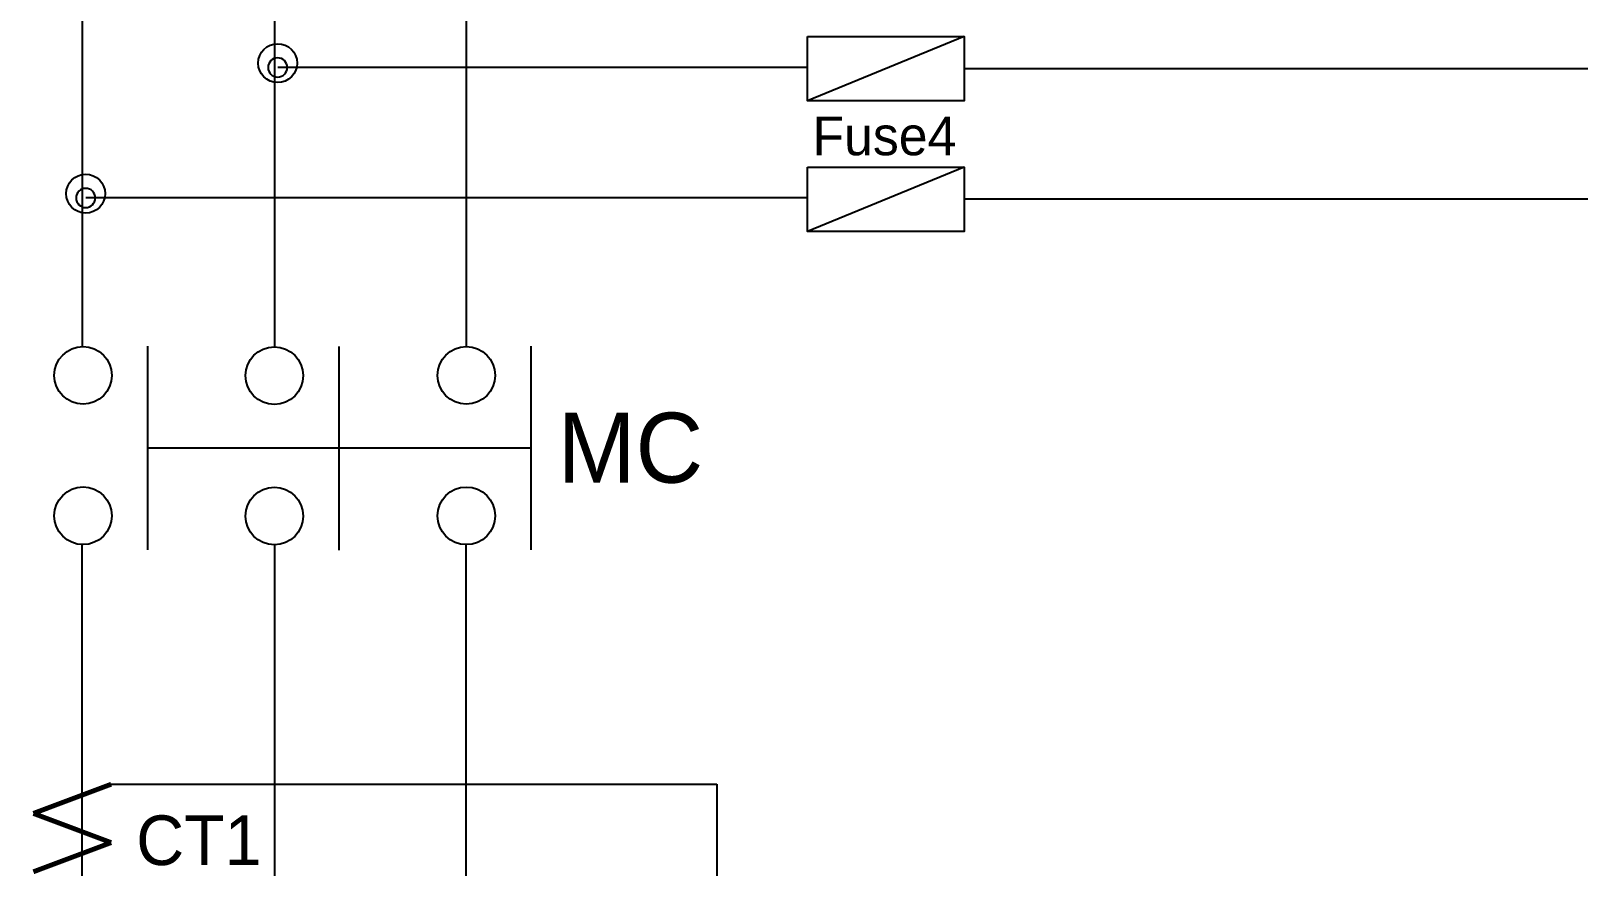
# Model space of a CAD drawing. Header units: millimetres. Extents: x 45 to 885, y 38 to 718.
# Drawn here: x 247.5 to 309, y 481.2 to 514.3 of the extents above; entities that cross this region are included whole.
import ezdxf

# ---------------------------------------------------------------- set-up
doc = ezdxf.new("R2010")
doc.units = ezdxf.units.MM
doc.layers.add('4', color=133, linetype='Continuous')
doc.layers.add('ASHADE', color=7, linetype='Continuous')
doc.styles.add('ghs', font='NGULIM.TTF')

msp = doc.modelspace()

# ---------------------------------------------------------------- linework, layer by layer
at = {"color": 0, "linetype": 'ByBlock', "lineweight": 25}
msp.add_line((252.155, 497.754), (267.376, 497.753), dxfattribs=at)
at = {"layer": '4', "color": 0, "linetype": 'ByBlock', "lineweight": 25}
for centre in [(257.32, 513.037), (249.695, 507.853)]:
    msp.add_circle(centre, 0.772, dxfattribs=at)
at = {"layer": 'ASHADE', "color": 0, "linetype": 'ByBlock', "lineweight": 25, "ltscale": 2}
for p, q in [((249.556, 540.995), (249.556, 501.78)), ((257.188, 540.996), (257.188, 501.77)), ((264.812, 540.826), (264.812, 501.78)), ((284.586, 514.089), (278.362, 511.533)), ((284.586, 508.906), (278.362, 506.35)), ((252.155, 501.796), (252.155, 493.712)), ((259.751, 501.785), (259.751, 493.701)), ((267.376, 501.795), (267.376, 493.711)), ((257.188, 493.906), (257.188, 423.543)), ((274.762, 484.401), (274.762, 476.296))]:
    msp.add_line(p, q, dxfattribs=at)
at = {"layer": 'ASHADE', "color": 1, "linetype": 'ByBlock', "lineweight": 25, "ltscale": 2}
for p, q in [((278.362, 512.866), (257.32, 512.866)), ((326.81, 512.811), (284.586, 512.811)), ((278.362, 507.683), (249.695, 507.683)), ((320.263, 507.628), (284.586, 507.628))]:
    msp.add_line(p, q, dxfattribs=at)
at = {"layer": 'ASHADE', "color": 0, "linetype": 'ByBlock', "lineweight": 25}
for p, q in [((249.556, 445.789), (249.556, 493.917)), ((264.812, 445.693), (264.812, 493.916)), ((250.706, 484.401), (274.762, 484.401))]:
    msp.add_line(p, q, dxfattribs=at)
for points in [[(278.362, 514.089), (284.586, 514.089), (284.586, 511.533), (278.362, 511.533)], [(278.362, 508.906), (284.586, 508.906), (284.586, 506.35), (278.362, 506.35)]]:
    msp.add_lwpolyline(points, close=True, dxfattribs=at)
at = {"layer": 'ASHADE', "color": 0, "linetype": 'ByBlock', "lineweight": 25, "const_width": 0.193}
for points in [[(250.706, 484.401), (247.617, 483.242)], [(250.706, 482.083), (247.617, 483.242)], [(250.706, 482.083), (247.617, 480.924)]]:
    msp.add_lwpolyline(points, dxfattribs=at)
at = {"layer": 'ASHADE', "color": 0, "linetype": 'ByBlock', "lineweight": 25, "ltscale": 2}
for centre in [(249.592, 500.636), (257.188, 500.626), (264.812, 500.636), (249.592, 495.061), (257.188, 495.05), (264.812, 495.06)]:
    msp.add_circle(centre, 1.144, dxfattribs=at)
for centre, start, end in [((257.32, 512.866), 0, 180), ((257.32, 512.866), 180, 0), ((249.695, 507.683), 0, 180), ((249.695, 507.683), 180, 0)]:
    msp.add_arc(centre, 0.381, start, end, dxfattribs=at)

# ---------------------------------------------------------------- texts
at = {"layer": 'ASHADE', "color": 0, "linetype": 'ByBlock', "lineweight": 25, "ltscale": 2, "style": 'ghs'}
for s, height, p in [('Fuse4', 1.5378, (278.56, 509.378)), ('MC', 2.7804, (268.437, 496.375)), ('CT1', 1.9703, (251.701, 481.191))]:
    msp.add_text(s, height=height, dxfattribs=at).set_placement(p)

doc.saveas('drawing.dxf')
